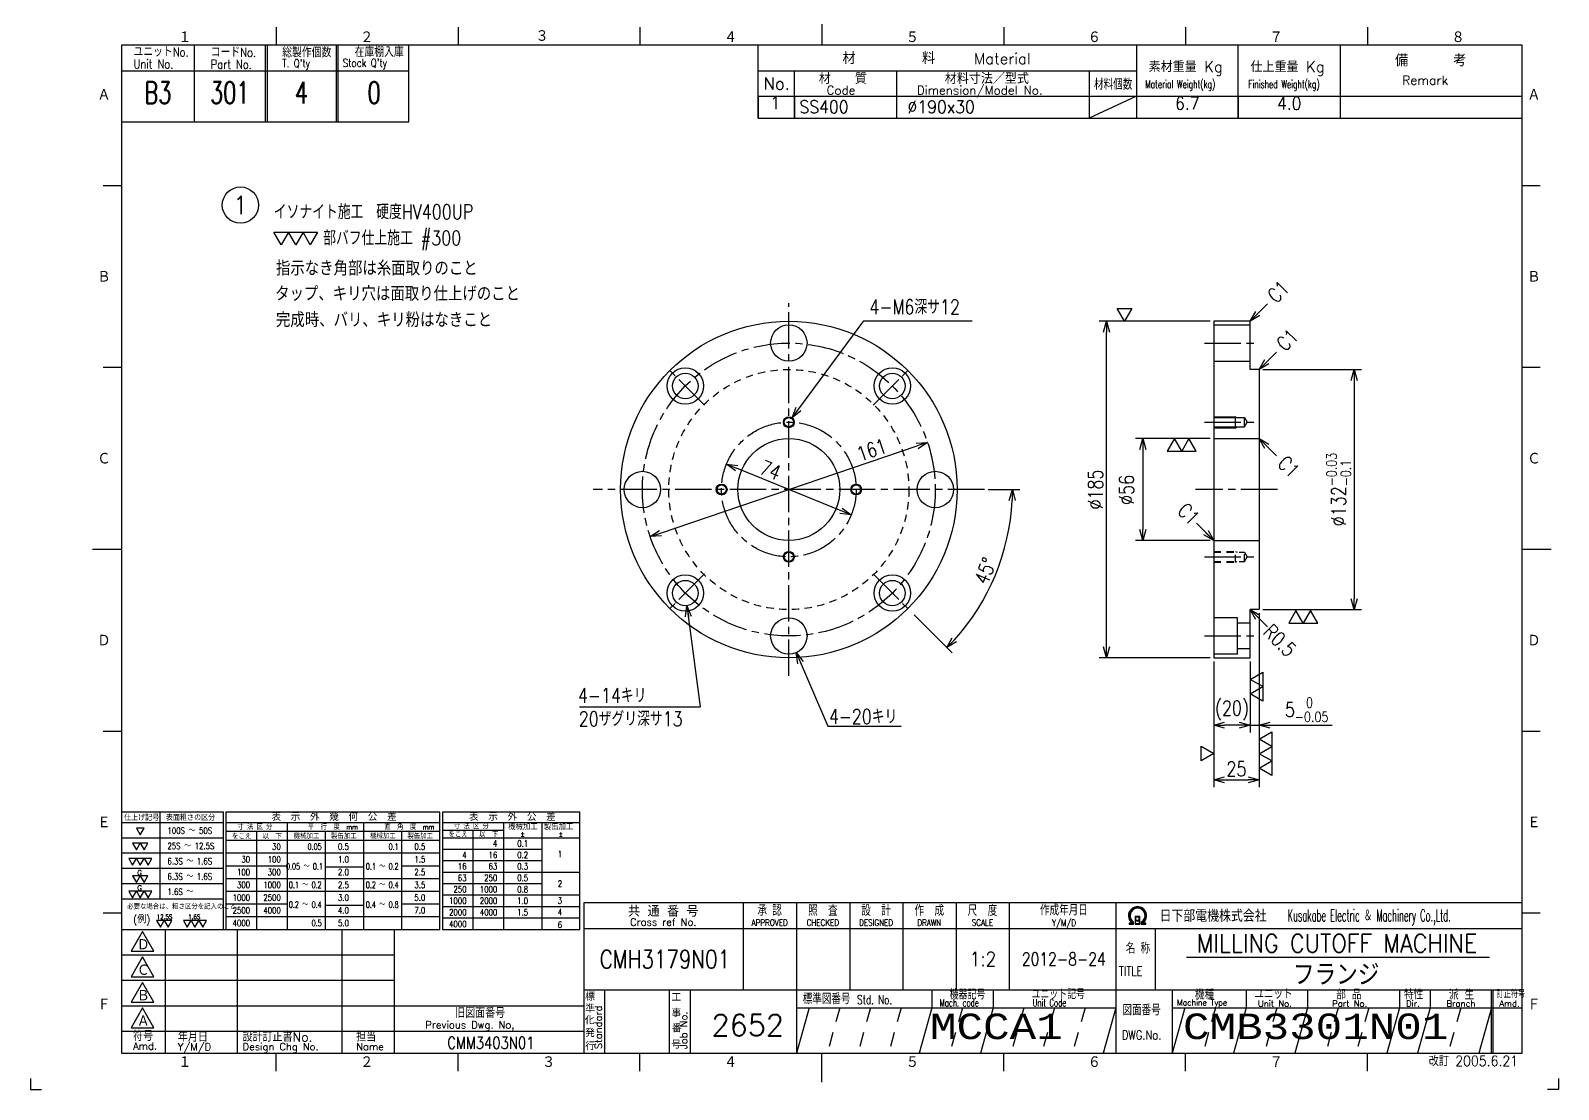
# Model space of a CAD drawing. Extents: x 0 to 840, y 0 to 1188.
# Drawn here: x 0 to 840, y 0 to 582 of the extents above; entities that cross this region are included whole.
import ezdxf
from ezdxf.enums import TextEntityAlignment as Align

# ---------------------------------------------------------------- set-up
doc = ezdxf.new("R2010")
doc.units = 0
doc.header["$LTSCALE"] = 2
doc.linetypes.add('GEN3A', pattern=[3.5, 2, -1.5])
doc.linetypes.add('GEN7', pattern=[15, 10, -1.5, 2, -1.5])
doc.layers.get('0').update_dxf_attribs({"linetype": 'CONTINUOUS'})
doc.layers.get('DEFPOINTS').update_dxf_attribs({"linetype": 'CONTINUOUS'})
for name, color, linetype in [('2', 5, 'CONTINUOUS'), ('3A', 6, 'GEN3A'), ('4', 3, 'CONTINUOUS'), ('5', 3, 'CONTINUOUS'), ('6', 52, 'CONTINUOUS'), ('7', 4, 'GEN7'), ('8', 1, 'CONTINUOUS'), ('RAHM2', 1, 'CONTINUOUS'), ('RAHM3', 52, 'CONTINUOUS')]:
    doc.layers.add(name, color=color, linetype=linetype)
doc.styles.add('DIMENSION', font='monotxt.shx', dxfattribs={"bigfont": 'bigfont.shx'})
doc.styles.get("Standard").update_dxf_attribs({"font": 'romans.shx', "width": 0.8, "bigfont": 'extfont.shx'})
doc.dimstyles.new('GEN-ISO-2', dxfattribs={"dimscale": 2, "dimtxt": 4, "dimasz": 3, "dimexe": 2, "dimexo": 1, "dimgap": 1, "dimtad": 3, "dimdec": 1, "dimrnd": 0.001, "dimdsep": 46, "dimtxsty": 'Standard', "dimblk": 'OPEN30', "dimcen": 0, "dimclrt": 52, "dimadec": 0, "dimazin": 0, "dimtp": 0.1, "dimtm": 0.1, "dimtfac": 0.6, "dimtdec": 1, "dimtmove": 0, "dimatfit": 2, "dimldrblk": 'OPEN30', "dimfxl": 1, "dimarcsym": 0})

# ---------------------------------------------------------------- blocks, each defined once
blk = doc.blocks.new('STDBUHIN')
at = {"color": 7}
for p, q in [((0, 0), (0, -6)), ((10, 0), (10, -6)), ((38, 0), (38, -6)), ((91, 0), (91, -6)), ((104, 0), (104, -6)), ((132, 0), (132, -6)), ((160, 0), (160, -6)), ((0, -6), (210, -6))]:
    blk.add_line(p, q, dxfattribs=at)
at = {"layer": 'RAHM3', "color": 7, "width": 0.9}
for tag, p in [('1GENST', (4.710911, -4.609434)), ('4GENST', (96.434633, -4.658422)), ('5GENST', (118, -4.729)), ('6GENST', (146, -4.729))]:
    blk.add_attdef(tag, text='', height=3.5, dxfattribs=at).set_placement(p, align=Align.BOTTOM_CENTER)
at = {"layer": 'RAHM3', "color": 7}
for tag, p, width in [('2GENST', (11.373533, -4.658422), 0.8), ('3GENST', (41.070972, -4.658422), 0.8), ('7GENST', (162.759538, -4.671383), 0.9)]:
    blk.add_attdef(tag, p, '', height=3.5, dxfattribs=dict(at, width=width))
blk = doc.blocks.new('1A3ﾌﾞﾋﾝ')
at = {"layer": 'RAHM2', "color": 5, "linetype": 'Continuous'}
for p, q in [((3, 297), (0, 297)), ((0, 297), (0, 294)), ((217.5, 295), (217.5, 287)), ((417, 297), (420, 297)), ((420, 297), (420, 294)), ((67.5, 292), (67.5, 287)), ((117.5, 292), (117.5, 287)), ((167.5, 292), (167.5, 287)), ((267.5, 292), (267.5, 287)), ((317.5, 292), (317.5, 287)), ((367.5, 292), (367.5, 287)), ((410, 287), (25, 287)), ((25, 287), (25, 10)), ((104, 266), (104, 287)), ((410, 10), (410, 287)), ((25, 266), (64.5, 266)), ((64.5, 266), (104, 266)), ((20, 248.5), (25, 248.5)), ((410, 248.5), (415, 248.5)), ((20, 198.5), (25, 198.5)), ((410, 198.5), (415, 198.5)), ((17, 148.5), (25, 148.5)), ((410, 148.5), (418, 148.5)), ((20, 98.5), (25, 98.5)), ((410, 98.5), (415, 98.5)), ((20, 48.5), (25, 48.5)), ((410, 48.5), (415, 48.5)), ((25, 10), (410, 10)), ((67.5, 5), (67.5, 10)), ((117.5, 5), (117.5, 10)), ((217.5, 2), (217.5, 10)), ((267.5, 5), (267.5, 10)), ((317.5, 5), (317.5, 10)), ((367.5, 5), (367.5, 10)), ((0, 3), (0, 0)), ((0, 0), (3, 0)), ((420, 0), (417, 0)), ((420, 3), (420, 0))]:
    blk.add_line(p, q, dxfattribs=at)
at = {"layer": 'RAHM2', "color": 7, "linetype": 'Continuous'}
for p, q in [((45, 287), (45, 266)), ((64.5, 287), (64.5, 266)), ((65, 287), (65, 266)), ((84, 287), (84, 266)), ((84.5, 287), (84.5, 266)), ((200, 267), (200, 287)), ((304, 287), (304, 267)), ((332, 267), (332, 287)), ((360, 287), (360, 267)), ((25, 280), (64.5, 280)), ((64.5, 280), (104, 280)), ((200, 280), (304, 280)), ((210, 267), (210, 280)), ((238, 280), (238, 267)), ((291, 280), (291, 267)), ((200, 273), (410, 273)), ((304, 273), (291, 267)), ((200, 267), (410, 267)), ((195.93, 51.26), (195.93, 27.42)), ((210.55, 51.26), (210.55, 10)), ((225.18, 51.26), (225.18, 27.42)), ((239.8, 51.26), (239.8, 27.42)), ((254.43, 51.26), (254.43, 27.42)), ((269.05, 51.26), (269.05, 27.42)), ((298.3, 51.26), (298.3, 10)), ((25, 44), (100, 44)), ((37, 44), (37, 10)), ((56.8, 44), (56.8, 10)), ((85.6, 44), (85.6, 10)), ((100, 10), (100, 44)), ((152.05, 44.26), (410, 44.26)), ((269.05, 44.26), (269.05, 27.42)), ((298.3, 44.26), (298.3, 44.26)), ((309.17, 44.26), (309.17, 27.42)), ((25, 37), (100, 37)), ((25, 30), (100, 30)), ((152.05, 27.42), (410, 27.42)), ((157.77, 27.42), (157.77, 10)), ((175.59, 27.42), (175.59, 10)), ((181.3, 27.42), (181.3, 10)), ((247.73, 27.42), (247.73, 22.42)), ((264.59, 27.42), (264.59, 22.42)), ((313.83, 27.42), (313.83, 10)), ((334.15, 27.42), (334.15, 22.42)), ((351, 27.42), (351, 22.42)), ((376.29, 27.42), (376.29, 22.42)), ((384.72, 27.42), (384.72, 22.42)), ((401.57, 10), (401.57, 27.42)), ((402.07, 10), (402.07, 27.42)), ((25, 23), (100, 23)), ((100, 23), (152.05, 23)), ((210.55, 22.42), (298.3, 22.42)), ((313.83, 22.42), (410, 22.42)), ((25, 16), (100, 16)), ((100, 16), (152.05, 16)), ((167.5, 5), (167.5, 10))]:
    blk.add_line(p, q, dxfattribs=at)
at = {"layer": 'RAHM2', "color": 3, "linetype": 'Continuous'}
for p, q in [((317.73, 36.35), (401.03, 36.35)), ((214.02, 22.42), (210.55, 10)), ((247.73, 22.42), (244.26, 10)), ((264.59, 22.42), (261.12, 10)), ((298.3, 22.42), (294.83, 10)), ((334.15, 22.42), (330.68, 10)), ((351, 22.42), (347.54, 10)), ((376.29, 22.42), (372.82, 10)), ((384.72, 22.42), (381.25, 10))]:
    blk.add_line(p, q, dxfattribs=at)
at = {"layer": 'RAHM2', "color": 3, "linetype": 'GEN3A'}
for p, q in [((222.44, 22.42), (218.98, 10)), ((230.87, 22.42), (227.41, 10)), ((239.3, 22.42), (235.84, 10)), ((256.16, 22.42), (252.69, 10)), ((273.01, 22.42), (269.55, 10)), ((281.44, 22.42), (277.98, 10)), ((289.87, 22.42), (286.41, 10)), ((325.72, 22.42), (322.25, 10)), ((342.57, 22.42), (339.11, 10)), ((359.43, 22.42), (355.97, 10)), ((367.86, 22.42), (364.39, 10)), ((393.14, 22.42), (389.68, 10))]:
    blk.add_line(p, q, dxfattribs=at)
at = {"layer": 'RAHM2', "color": 5, "linetype": 'Continuous'}
blk.add_lwpolyline([(410, 51.26), (152.05, 51.26), (152.05, 10)], dxfattribs=at)
at = {"layer": 'RAHM2', "color": 7, "linetype": 'Continuous'}
for points in [[(303.62, 47.51), (303.62, 45.4), (304.92, 45.4), (304.92, 47.51), (303.62, 47.51)], [(303.77, 47.36), (303.77, 46.53), (304.77, 46.53), (304.77, 47.36), (303.77, 47.36)], [(304.77, 46.38), (304.77, 45.55), (303.77, 45.55), (303.77, 46.38), (304.77, 46.38)], [(302.02, 45.4), (303.22, 45.4), (303.22, 46.01)], [(302.02, 45.58), (302.97, 45.58), (302.97, 45.91)], [(302.72, 45.82), (302.72, 45.75), (302.02, 45.75), (302.02, 45.4)], [(305.32, 45.98), (305.32, 45.4), (306.58, 45.4), (306.58, 45.75), (305.85, 45.75), (305.85, 45.8)], [(305.57, 45.87), (305.57, 45.58), (306.58, 45.58)]]:
    blk.add_lwpolyline(points, dxfattribs=at)
for points in [[(30.79, 43.41), (27.65, 37.97), (33.92, 37.97)], [(30.79, 36.41), (27.65, 30.97), (33.92, 30.97)], [(30.79, 29.41), (27.65, 23.97), (33.92, 23.97)], [(30.79, 22.41), (27.65, 16.97), (33.92, 16.97)]]:
    blk.add_lwpolyline(points, close=True, dxfattribs=at)
at = {"layer": 'RAHM2', "color": 3, "linetype": 'Continuous'}
for points in [[(317.29, 22.42), (313.83, 10)], [(401.57, 22.42), (401.57, 22.42), (398.11, 10)]]:
    blk.add_lwpolyline(points, dxfattribs=at)
at = {"layer": 'RAHM2', "color": 7, "linetype": 'Continuous'}
for radius, start, end in [(2.5, 308.2706, 230.8952), (2.28, 303.9949, 234.4013), (2.06, 299.8294, 238.4756)]:
    blk.add_arc((304.3, 47.76), radius, start, end, dxfattribs=at)
at = {"layer": '4', "width": 0.9}
blk.add_text('改訂 2005.6.21', height=2.8, dxfattribs=at).set_placement((408.91, 6.44), align=Align.RIGHT)
at = {"layer": 'RAHM2', "color": 5, "linetype": 'Continuous'}
for s, p in [('１', (40.6, 287.58)), ('２', (90.6, 287.58)), ('４', (190.6, 287.58)), ('５', (240.6, 287.58)), ('６', (290.6, 287.58)), ('７', (340.6, 287.58)), ('８', (390.6, 287.58)), ('Ａ', (18.36, 271.74)), ('Ａ', (411.44, 271.74)), ('Ｂ', (18.36, 221.74)), ('Ｂ', (411.44, 221.74)), ('Ｃ', (18.36, 171.74)), ('Ｃ', (411.44, 171.74)), ('Ｄ', (18.36, 121.74)), ('Ｄ', (411.44, 121.74)), ('Ｅ', (18.36, 71.74)), ('Ｅ', (411.44, 71.74)), ('Ｆ', (18.36, 21.74)), ('Ｆ', (411.44, 21.74)), ('１', (40.6, 5.87)), ('２', (90.6, 5.87)), ('３', (140.6, 5.87)), ('４', (190.6, 5.87)), ('５', (240.6, 5.87)), ('６', (290.6, 5.87)), ('７', (340.6, 5.87))]:
    blk.add_text(s, height=3.31, dxfattribs=at).set_placement(p)
blk.add_text('３', height=3.31, dxfattribs=at).set_placement((140.6, 289.58), align=Align.MIDDLE)
at = {"layer": 'RAHM2', "color": 7, "linetype": 'Continuous'}
for s, height, width, p in [('ユニットNo.', 2.5, 0.8, (28.29, 283.92)), ('コードNo.', 2.5, 0.8, (49.52, 283.81)), ('総製作個数', 2.5, 0.8, (69.17, 283.72)), ('在庫棚入庫', 2.5, 0.8, (89.08, 283.82)), ('Unit No.', 2.5, 0.8, (28.29, 280.64)), ('Part No.', 2.5, 0.8, (49.52, 280.53)), ("T. Q'ty", 2.2, 0.8, (69.17, 280.96)), ("Stock Q'ty", 2.2, 0.8, (85.8, 281.06)), ('材料個数', 3, 0.8, (292.32, 274.79)), ('Material Weight(kg)', 2.2, 0.68, (306.37, 275.25)), ('Finished Weight(kg)', 2.2, 0.68, (334.74, 275.25)), ('作成年月日', 3, 0.7, (277.49, 47.82)), ('Y/M/D', 1.8, 0.8, (280.79, 44.87)), ('Kusakabe Electric ＆ Machinery Co.,Ltd.', 3.3108, 0.5, (345.56, 46.19)), ('名 称', 3, 0.7, (301.06, 37.33)), ('TITLE', 2.5, 0.8, (299.18, 31.25)), ('標準図番号', 3, 0.7, (212.26, 23.44)), ('Std. No.', 2.5, 0.7, (227.23, 23.44)), ('機器記号', 2.5, 0.7, (252.65, 24.77)), ('ユニット記号', 2.5, 0.7, (275.14, 24.85)), ('訂正符号', 2, 0.7, (403.01, 25.16)), ('Mach. code', 2, 0.7, (249.86, 22.83)), ('Unit Code', 2, 0.7, (275.45, 22.83)), ('図面番号', 3, 0.7, (300.15, 20.37)), ('Machine Type', 1.7, 0.9, (315.15, 23.05))]:
    blk.add_text(s, height=height, dxfattribs=dict(at, width=width)).set_placement(p)
for s, height, p in [('材\u3000\u3000\u3000\u3000\u3000料', 3.311, (223.18, 281.82)), ('Material', 3, (259.34, 281.82)), ('素材重量 Kg', 3, (307.35, 279.63)), ('仕上重量 Kg', 3, (335.35, 279.63)), ('備     考', 3.311, (375.08, 281.21)), ('No.', 3.311, (201.5, 274.82)), ('材\u3000\u3000質', 3, (216.68, 276.39)), ('材料寸法／型式', 3, (251.33, 276.39)), ('Remark', 2.5, (377.03, 276.16)), ('Code', 2.4, (218.82, 273.45)), ('Dimension/Model No.', 2.4, (243.65, 273.45)), ('Ｄ', 3.2, (29.23, 38.2)), ('Ｃ', 3.2, (29.23, 31.2)), ('Ｂ', 3.2, (29.23, 24.2)), ('標', 2, (152.44, 24.43)), ('工', 2, (176.15, 24.24)), ('機種', 2.4, (320.08, 24.76)), ('ユニット', 2.4, (336.39, 24.96)), ('部 品', 2.4, (358.93, 24.79)), ('特性', 2.4, (377.55, 24.78)), ('派 生', 2.4, (389.89, 24.72)), ('旧図面番号', 2.5, (116.71, 19.69)), ('準', 2, (152.47, 21.11)), ('事', 2, (176.17, 19.92)), ('Unit No.', 1.7, (337.39, 22.76)), ('Part No.', 1.7, (357.81, 22.76)), ('Dir.', 1.7, (378.09, 22.76)), ('Branch', 1.7, (389.24, 22.76)), ('Amd.', 1.7, (403.74, 22.76)), ('Ａ', 3.2, (29.23, 17.2)), ('Previous Dwg. No,', 2, (108.5, 16.75)), ('化', 2, (152.37, 17.95)), ('番', 2, (176.31, 15.76)), ('Amd.', 2, (28.17, 10.93)), ('符号', 2.5, (28.17, 13.37)), ('Y/M/D', 2, (40.49, 10.7)), ('年月日', 2.5, (40.49, 13.14)), ('設計訂正書No.', 2.5, (58.29, 13.18)), ('Design Chg No.', 2, (58.29, 10.75)), ('担当', 2.5, (89.5, 13.18)), ('Name', 2, (89.5, 10.75)), ('行', 2, (152.46, 10.82)), ('発', 2, (152.46, 14.47)), ('号', 2, (176.11, 11.28))]:
    blk.add_text(s, height=height, dxfattribs=at).set_placement(p)
for s, height, p in [('共 通 番 号', 3, (173.93, 49.14)), ('Cross ref No.', 2, (173.93, 46.01))]:
    blk.add_text(s, height=height, dxfattribs=at).set_placement(p, align=Align.MIDDLE)
for s, height, width, p in [('承 認', 3, 0.7, (203.18, 49.35)), ('照  査', 3, 0.7, (217.8, 49.35)), ('設  計', 3, 0.7, (232.43, 49.35)), ('作  成', 3, 0.7, (247.05, 49.35)), ('尺  度', 3, 0.7, (261.67, 49.35)), ('APPROVED', 1.8, 0.8, (203.18, 45.85)), ('CHECKED', 1.8, 0.8, (217.8, 45.85)), ('DESIGNED', 1.8, 0.8, (232.43, 45.85)), ('DRAWN', 1.8, 0.8, (247.05, 45.85)), ('SCALE', 1.8, 0.8, (261.67, 45.85)), ('DWG.No.', 2.5, 0.8, (305.41, 14.96))]:
    blk.add_text(s, height=height, dxfattribs=dict(at, width=width)).set_placement(p, align=Align.MIDDLE)
at = {"layer": 'RAHM2', "color": 7, "linetype": 'Continuous', "width": 0.844147}
blk.add_text('日下部電機株式会社', height=3.311, dxfattribs=at).set_placement((310.35, 46.06), (339.79, 46.06), align=Align.FIT)
at = {"layer": 'RAHM2', "color": 7, "linetype": 'Continuous'}
for s, p in [('Standard', (157.07, 11.05)), ('Job No.', (180.5, 11.05))]:
    blk.add_text(s, height=2, rotation=90, dxfattribs=at).set_placement(p)
at = {"layer": 'RAHM2', "color": 5, "linetype": 'Continuous', "width": 0.7}
for tag, p in [('HEADER3', (35, 274.01)), ('HEADER4', (54.75, 274)), ('HEADER15', (74.49, 274)), ('HEADER16', (94.43, 274))]:
    blk.add_attdef(tag, text='', height=6, dxfattribs=at).set_placement(p, align=Align.MIDDLE)
at = {"layer": 'RAHM2', "color": 7, "linetype": 'Continuous'}
blk.add_attdef('HEADER5', text='', height=2.5, dxfattribs=at).set_placement((63.69, 267.1), align=Align.BOTTOM_RIGHT)
for tag, height, width, p in [('HEADER1', 5, 0.9, (359.12, 40.15)), ('HEADER25', 3.2, 0.63, (46.91, 40.38)), ('HEADER23', 3.33, 0.8, (71.4, 40.2)), ('HEADER24', 3.5, 0.8, (92.57, 40.22)), ('HEADER7', 5, 0.8, (174.38, 35.8)), ('GEN-TITLE-SCA', 4, 0.85, (261.79, 35.85)), ('HEADER22', 3.2, 0.63, (46.91, 33.38)), ('HEADER20', 3.33, 0.8, (71.4, 33.2)), ('HEADER21', 3.5, 0.8, (92.57, 33.22)), ('HEADER2', 6, 0.9, (358.89, 31.68)), ('HEADER19', 3.2, 0.63, (46.91, 26.38)), ('HEADER17', 3.33, 0.8, (71.4, 26.2)), ('HEADER18', 3.5, 0.8, (92.57, 26.22)), ('HEADER11', 3.2, 0.63, (46.91, 19.38)), ('HEADER9', 3.33, 0.8, (71.4, 19.2)), ('HEADER10', 3.5, 0.8, (92.57, 19.22)), ('HEADER14', 3.31, 0.8, (126.54, 12.82))]:
    blk.add_attdef(tag, text='', height=height, dxfattribs=dict(at, width=width)).set_placement(p, align=Align.MIDDLE)
for tag, p in [('HEADER27', (232.45, 36.09)), ('HEADER26', (247.07, 36.09))]:
    blk.add_attdef(tag, text='', height=4, dxfattribs=at).set_placement(p, align=Align.MIDDLE)
at = {"layer": 'RAHM2', "color": 7, "linetype": 'Continuous', "width": 0.7}
blk.add_attdef('GEN-TITLE-DAT', text='', height=3.5, dxfattribs=at).set_placement((284.03, 34.1), align=Align.CENTER)
at = {"layer": 'RAHM2', "color": 5, "linetype": 'Continuous'}
blk.add_attdef('HEADER6', text='', height=5.8, dxfattribs=at).set_placement((207.09, 13.03), align=Align.BOTTOM_RIGHT)
at = {"layer": 'RAHM2', "color": 5, "linetype": 'Continuous', "style": 'DIMENSION', "width": 1.2}
for tag, p in [('HEADER13', (213.56, 11.75)), ('HEADER12', (247.26, 11.72)), ('GEN-TITLE-DWG', (316.79, 11.74))]:
    blk.add_attdef(tag, text='', height=7.02, dxfattribs=at).set_placement(p, align=Align.BOTTOM_LEFT)
at = {"layer": 'RAHM2', "color": 5, "linetype": 'Continuous', "style": 'DIMENSION'}
blk.add_attdef('HEADER8', text='', height=7.02, dxfattribs=at).set_placement((408.58, 11.71), align=Align.BOTTOM_RIGHT)
blk = doc.blocks.new('GENBALLOON1')
blk.add_circle((0, 0), 5)
at = {"flags": 1}
blk.add_attdef('GEN_PARENT', text='', height=2.5, dxfattribs=at).set_placement((0, 0), align=Align.MIDDLE)
blk.add_attdef('REF_NO', text='', height=3.5).set_placement((0, 0), align=Align.MIDDLE)
at = {"color": 7, "flags": 1}
for tag, p in [('5GENINF', (6.43, 0.96)), ('6GENINF', (6.43, 0.63)), ('7GENINF', (6.43, 0.3)), ('8GENINF', (6.43, -0.04)), ('9GENINF', (6.43, -0.37)), ('3GENINF', (6.43, -2.34)), ('4GENINF', (6.43, -2.67)), ('10GENINF', (6.43, -0.7)), ('11GENINF', (6.43, -1)), ('12GENINF', (6.43, -1.34)), ('13GENINF', (6.43, -1.67)), ('14GENINF', (6.43, -2)), ('15GENINF', (6.43, -3)), ('16GENINF', (6.43, -3.34)), ('17GENINF', (6.43, -3.7)), ('18GENINF', (6.43, -4.04)), ('19GENINF', (6.43, -4.37)), ('20GENINF', (6.43, -4.7)), ('21GENINF', (6.43, -5.04)), ('22GENINF', (6.43, -5.37))]:
    blk.add_attdef(tag, p, '', height=0.2, dxfattribs=at)
blk = doc.blocks.new('_Open30')
at = {"color": 0, "linetype": 'ByBlock', "lineweight": -2}
for p, q in [((-1, 0.27), (0, 0)), ((0, 0), (-1, -0.27)), ((0, 0), (-1, 0))]:
    blk.add_line(p, q, dxfattribs=at)
blk = doc.blocks.new('*D6')
at = {"layer": '5', "color": 0, "lineweight": -2, "transparency": 16777216}
for p, q in [((675.47, 261.8), (675.47, 196.22)), ((670.47, 235.31), (670.47, 196.22)), ((664.47, 200.22), (658.47, 200.22)), ((670.47, 200.22), (675.47, 200.22)), ((681.47, 200.22), (715.64, 200.22))]:
    blk.add_line(p, q, dxfattribs=at)
at = {"layer": 'DEFPOINTS', "color": 0, "transparency": 16777216}
for p in [(675.47, 263.8), (670.47, 237.31), (675.47, 200.22)]:
    blk.add_point(p, dxfattribs=at)
at = {"layer": '5', "color": 0, "lineweight": -2, "transparency": 16777216, "xscale": 6, "yscale": 6, "zscale": 6}
blk.add_blockref('_Open30', (670.47, 200.22), dxfattribs=at)
at = {"layer": '5', "color": 0, "lineweight": -2, "transparency": 16777216, "xscale": 6, "yscale": 6, "zscale": 6, "rotation": 180}
blk.add_blockref('_Open30', (675.47, 200.22), dxfattribs=at)
at = {"layer": '5', "color": 52, "transparency": 16777216, "insert": (701.56, 208.75), "char_height": 8, "attachment_point": 5}
blk.add_mtext('\\A1;5{\\H0.7x;\\S  0^ -0.05;}', dxfattribs=at)
blk = doc.blocks.new('*D7')
at = {"layer": '5', "color": 0, "lineweight": -2, "transparency": 16777216}
for p, q in [((675.47, 261.8), (675.47, 166.22)), ((650.47, 235.31), (650.47, 166.22)), ((656.47, 170.22), (669.47, 170.22))]:
    blk.add_line(p, q, dxfattribs=at)
at = {"layer": 'DEFPOINTS', "color": 0, "transparency": 16777216}
for p in [(675.47, 263.8), (650.47, 237.31), (675.47, 170.22)]:
    blk.add_point(p, dxfattribs=at)
at = {"layer": '5', "color": 0, "lineweight": -2, "transparency": 16777216, "xscale": 6, "yscale": 6, "zscale": 6, "rotation": 180}
blk.add_blockref('_Open30', (650.47, 170.22), dxfattribs=at)
at = {"layer": '5', "color": 0, "lineweight": -2, "transparency": 16777216, "xscale": 6, "yscale": 6, "zscale": 6}
blk.add_blockref('_Open30', (675.47, 170.22), dxfattribs=at)
at = {"layer": '5', "color": 52, "transparency": 16777216, "insert": (662.97, 176.22), "char_height": 8, "attachment_point": 5}
blk.add_mtext('25', dxfattribs=at)
blk = doc.blocks.new('*D8')
at = {"layer": '5', "color": 0, "lineweight": -2, "transparency": 16777216}
for p, q in [((648.47, 357.81), (607.48, 357.81)), ((611.48, 351.81), (611.48, 307.8)), ((648.47, 301.8), (607.48, 301.8))]:
    blk.add_line(p, q, dxfattribs=at)
at = {"layer": 'DEFPOINTS', "color": 0, "transparency": 16777216}
for p in [(650.47, 357.81), (611.48, 301.8), (650.47, 301.8)]:
    blk.add_point(p, dxfattribs=at)
at = {"layer": '5', "color": 0, "lineweight": -2, "transparency": 16777216, "xscale": 6, "yscale": 6, "zscale": 6}
for p, rotation in [((611.48, 357.81), 90), ((611.48, 301.8), 270)]:
    blk.add_blockref('_Open30', p, dxfattribs=dict(at, rotation=rotation))
at = {"layer": '5', "color": 52, "transparency": 16777216, "insert": (602.55, 329.56), "char_height": 8, "attachment_point": 5, "rotation": 90}
blk.add_mtext('%%C56', dxfattribs=at)
blk = doc.blocks.new('*D9')
at = {"layer": '5', "color": 0, "lineweight": -2, "transparency": 16777216}
for p, q in [((677.47, 395.81), (731.71, 395.81)), ((727.71, 389.81), (727.71, 269.8)), ((677.47, 263.8), (731.71, 263.8))]:
    blk.add_line(p, q, dxfattribs=at)
at = {"layer": 'DEFPOINTS', "color": 0, "transparency": 16777216}
for p in [(675.47, 395.81), (675.47, 263.8), (727.71, 263.8)]:
    blk.add_point(p, dxfattribs=at)
at = {"layer": '5', "color": 0, "lineweight": -2, "transparency": 16777216, "xscale": 6, "yscale": 6, "zscale": 6}
for p, rotation in [((727.71, 395.81), 90), ((727.71, 263.8), 270)]:
    blk.add_blockref('_Open30', p, dxfattribs=dict(at, rotation=rotation))
at = {"layer": '5', "color": 52, "transparency": 16777216, "insert": (719.18, 329.81), "char_height": 8, "attachment_point": 5, "rotation": 90}
blk.add_mtext('\\A1;%%C132{\\H0.7x;\\S-0.03^ -0.1;}', dxfattribs=at)
blk = doc.blocks.new('*D10')
at = {"layer": '5', "color": 0, "lineweight": -2, "transparency": 16777216}
for p, q in [((648.47, 422.31), (587.48, 422.31)), ((591.48, 243.31), (591.48, 416.31)), ((648.47, 237.31), (587.48, 237.31))]:
    blk.add_line(p, q, dxfattribs=at)
at = {"layer": 'DEFPOINTS', "color": 0, "transparency": 16777216}
for p in [(591.48, 422.31), (650.47, 422.31), (650.47, 237.31)]:
    blk.add_point(p, dxfattribs=at)
at = {"layer": '5', "color": 0, "lineweight": -2, "transparency": 16777216, "xscale": 6, "yscale": 6, "zscale": 6}
for p, rotation in [((591.48, 422.31), 90), ((591.48, 237.31), 270)]:
    blk.add_blockref('_Open30', p, dxfattribs=dict(at, rotation=rotation))
at = {"layer": '5', "color": 52, "transparency": 16777216, "insert": (585.48, 329.81), "char_height": 8, "attachment_point": 5, "rotation": 90}
blk.add_mtext('%%C185', dxfattribs=at)
blk = doc.blocks.new('100S')
for p, q in [((-2, 3.464096), (2, 3.464096)), ((0, 0), (-2, 3.464096)), ((2, 3.464096), (0, 0))]:
    blk.add_line(p, q)
blk = doc.blocks.new('*D13')
at = {"layer": '5', "color": 0, "lineweight": -2, "transparency": 16777216}
blk.add_line((346.35, 305.83), (487.43, 353.78), dxfattribs=at)
at = {"layer": 'DEFPOINTS', "color": 0, "transparency": 16777216}
for p in [(493.11, 355.71), (340.67, 303.9)]:
    blk.add_point(p, dxfattribs=at)
at = {"layer": '5', "color": 0, "lineweight": -2, "transparency": 16777216, "xscale": 6, "yscale": 6, "zscale": 6}
for p, rotation in [((493.11, 355.71), 18.77449330877403), ((340.67, 303.9), 198.7744933087741)]:
    blk.add_blockref('_Open30', p, dxfattribs=dict(at, rotation=rotation))
at = {"layer": '5', "color": 52, "transparency": 16777216, "insert": (462.42, 351.62), "char_height": 8, "attachment_point": 5, "rotation": 18.77449}
blk.add_mtext('161', dxfattribs=at)
blk = doc.blocks.new('*D14')
at = {"layer": '5', "color": 0, "lineweight": -2, "transparency": 16777216}
blk.add_line((445.58, 318.07), (388.2, 341.54), dxfattribs=at)
at = {"layer": 'DEFPOINTS', "color": 0, "transparency": 16777216}
for p in [(382.64, 343.81), (451.14, 315.8)]:
    blk.add_point(p, dxfattribs=at)
at = {"layer": '5', "color": 0, "lineweight": -2, "transparency": 16777216, "xscale": 6, "yscale": 6, "zscale": 6}
for p, rotation in [((382.64, 343.81), 157.7545655506858), ((451.14, 315.8), 337.7545655506858)]:
    blk.add_blockref('_Open30', p, dxfattribs=dict(at, rotation=rotation))
at = {"layer": '5', "color": 52, "transparency": 16777216, "insert": (406.7, 340.45), "char_height": 8, "attachment_point": 5, "rotation": 337.75457}
blk.add_mtext('74', dxfattribs=at)
blk = doc.blocks.new('*D15')
at = {"layer": '5', "color": 0, "lineweight": -2, "transparency": 16777216}
for p, q in [((526.39, 329.81), (543.8, 329.81)), ((485.83, 260.86), (506.63, 240.07))]:
    blk.add_line(p, q, dxfattribs=at)
blk.add_arc((416.89, 329.81), 122.91, 317.79725, 357.20275, dxfattribs=at)
at = {"layer": 'DEFPOINTS', "color": 0, "transparency": 16777216}
for p in [(309.39, 329.81), (524.39, 329.81), (463.2, 283.49), (484.42, 262.28), (523.33, 268.35)]:
    blk.add_point(p, dxfattribs=at)
at = {"layer": '5', "color": 0, "lineweight": -2, "transparency": 16777216, "xscale": 6, "yscale": 6, "zscale": 6}
for p, rotation in [((539.8, 329.81), 88.60137652801025), ((503.8, 242.89), 226.3986234719897)]:
    blk.add_blockref('_Open30', p, dxfattribs=dict(at, rotation=rotation))
at = {"layer": '5', "color": 52, "transparency": 16777216, "insert": (524.9, 285.07), "char_height": 8, "attachment_point": 5, "rotation": 67.5}
blk.add_mtext('45°', dxfattribs=at)
blk = doc.blocks.new('*D16')
at = {"layer": '5', "color": 0, "lineweight": -2, "transparency": 16777216}
for p, q in [((650.47, 235.31), (650.47, 196.22)), ((670.47, 235.31), (670.47, 196.22)), ((664.47, 200.22), (656.47, 200.22))]:
    blk.add_line(p, q, dxfattribs=at)
at = {"layer": 'DEFPOINTS', "color": 0, "transparency": 16777216}
for p in [(650.47, 237.31), (670.47, 237.31), (650.47, 200.22)]:
    blk.add_point(p, dxfattribs=at)
at = {"layer": '5', "color": 0, "lineweight": -2, "transparency": 16777216, "xscale": 6, "yscale": 6, "zscale": 6, "rotation": 180}
blk.add_blockref('_Open30', (650.47, 200.22), dxfattribs=at)
at = {"layer": '5', "color": 0, "lineweight": -2, "transparency": 16777216, "xscale": 6, "yscale": 6, "zscale": 6}
blk.add_blockref('_Open30', (670.47, 200.22), dxfattribs=at)
at = {"layer": '5', "color": 52, "transparency": 16777216, "insert": (660.47, 208.31), "char_height": 8, "attachment_point": 5}
blk.add_mtext('(20)', dxfattribs=at)

msp = doc.modelspace()

# ---------------------------------------------------------------- linework, layer by layer
for p, q in [((71, 152.4), (71, 104.8)), ((50, 146.8), (106, 146.8)), ((107.4, 146.8), (225, 146.8)), ((141, 146.8), (141, 88)), ((183, 146.8), (183, 88)), ((226.4, 146.8), (302, 146.8)), ((260, 146.8), (260, 88)), ((281, 146.8), (281, 88)), ((107.4, 141.9), (225, 141.9)), ((107.4, 137), (225, 137)), ((124.2, 141.9), (124.2, 88)), ((162, 141.9), (162, 88)), ((204, 141.9), (204, 88)), ((226.4, 142.6), (260, 142.6)), ((226.4, 138.4), (302, 138.4)), ((243.2, 142.6), (243.2, 88)), ((50, 104.8), (106, 104.8))]:
    msp.add_line(p, q)
for points in [[(60.33, 140.04), (62.45, 143.72), (58.2, 143.72), (60.33, 140.04)], [(58.2, 131.64), (60.32, 135.32), (56.07, 135.32), (58.2, 131.64)], [(62.44, 131.64), (64.56, 135.32), (60.32, 135.32), (62.44, 131.64)], [(56.08, 123.24), (58.2, 126.92), (53.96, 126.92), (56.08, 123.24)], [(60.33, 123.24), (62.45, 126.92), (58.2, 126.92), (60.33, 123.24)], [(64.57, 123.24), (66.69, 126.92), (62.45, 126.92), (64.57, 123.24)], [(58.2, 113.71), (60.32, 117.39), (56.07, 117.39), (58.2, 113.71)], [(62.44, 113.71), (64.56, 117.39), (60.32, 117.39), (62.44, 113.71)], [(56.08, 105.31), (58.2, 108.99), (53.96, 108.99), (56.08, 105.31)], [(60.33, 105.31), (62.45, 108.99), (58.2, 108.99), (60.33, 105.31)], [(64.57, 105.31), (66.69, 108.99), (62.45, 108.99), (64.57, 105.31)], [(71.39, 89.22), (73.51, 92.9), (69.27, 92.9), (71.39, 89.22)], [(75.63, 89.22), (77.76, 92.9), (73.51, 92.9), (75.63, 89.22)], [(86.15, 89.22), (88.27, 92.9), (84.02, 92.9), (86.15, 89.22)], [(90.39, 89.22), (92.51, 92.9), (88.27, 92.9), (90.39, 89.22)], [(94.63, 89.22), (96.75, 92.9), (92.51, 92.9), (94.63, 89.22)]]:
    msp.add_lwpolyline(points, close=True)
at = {"layer": '2'}
for p, q in [((670.47, 422.31), (650.47, 422.31)), ((650.47, 422.31), (650.47, 237.31)), ((650.47, 420.31), (670.47, 420.31)), ((670.47, 395.81), (670.47, 422.31)), ((650.47, 400.31), (670.47, 400.31)), ((675.47, 395.81), (670.47, 395.81)), ((675.47, 395.81), (675.47, 263.8)), ((662.47, 363.81), (662.47, 369.81)), ((650.47, 369.31), (667.47, 369.31)), ((650.47, 364.31), (667.47, 364.31)), ((667.47, 369.31), (668.92, 366.81)), ((667.47, 364.31), (667.47, 369.31)), ((667.47, 364.31), (668.92, 366.81)), ((650.47, 357.81), (675.47, 357.81)), ((650.47, 301.8), (675.47, 301.8)), ((670.47, 237.31), (670.47, 263.8)), ((675.47, 263.8), (670.47, 263.8)), ((663.47, 259.3), (650.47, 259.3)), ((663.47, 239.3), (663.47, 259.3)), ((670.47, 256.3), (663.47, 256.3)), ((663.47, 239.3), (650.47, 239.3)), ((650.47, 237.31), (670.47, 237.31)), ((670.47, 242.3), (663.47, 242.3))]:
    msp.add_line(p, q, dxfattribs=at)
for points in [[(50, 88), (106, 88), (106, 152.4), (50, 152.4)], [(107.4, 88), (225, 88), (225, 152.4), (107.4, 152.4)], [(226.4, 88), (302, 88), (302, 152.4), (226.4, 152.4)]]:
    msp.add_lwpolyline(points, close=True, dxfattribs=at)
for centre, radius in [((416.89, 329.81), 92.5), ((416.89, 410.31), 10), ((359.97, 386.73), 10), ((473.81, 386.73), 10), ((359.97, 386.73), 7), ((473.81, 386.73), 7), ((416.89, 366.81), 2.5), ((416.89, 329.81), 28), ((336.39, 329.81), 10), ((497.39, 329.81), 10), ((379.89, 329.81), 2.5), ((453.89, 329.81), 2.5), ((416.89, 292.81), 2.5), ((359.97, 272.88), 10), ((359.97, 272.88), 7), ((473.81, 272.88), 10), ((473.81, 272.88), 7), ((416.89, 249.3), 10)]:
    msp.add_circle(centre, radius, dxfattribs=at)
at = {"layer": '3A'}
for p, q in [((650.47, 295.81), (662.47, 295.81)), ((650.47, 295.31), (667.47, 295.31)), ((662.47, 295.81), (663.34, 295.31)), ((662.47, 289.81), (662.47, 295.81)), ((667.47, 295.31), (668.92, 292.81)), ((667.47, 290.31), (667.47, 295.31)), ((650.47, 290.31), (667.47, 290.31)), ((650.47, 289.81), (662.47, 289.81)), ((662.47, 289.81), (663.34, 290.31)), ((667.47, 290.31), (668.92, 292.81))]:
    msp.add_line(p, q, dxfattribs=at)
msp.add_circle((416.89, 329.81), 66, dxfattribs=at)
at = {"layer": '4'}
for p, q in [((458.1, 422.47), (517.6, 422.47)), ((650.47, 369.81), (662.47, 369.81)), ((662.47, 369.81), (663.34, 369.31)), ((650.47, 363.81), (662.47, 363.81)), ((662.47, 363.81), (663.34, 364.31)), ((301.82, 210.27), (368.18, 210.27)), ((438.36, 199.71), (478.66, 199.71)), ((50, 138.4), (106, 138.4)), ((50, 130), (106, 130)), ((107.4, 130), (225, 130)), ((226.4, 132.1), (281, 132.1)), ((50, 121.6), (106, 121.6)), ((107.4, 123), (141, 123)), ((162, 122.3), (183, 122.3)), ((204, 123), (225, 123)), ((226.4, 125.8), (281, 125.8)), ((226.4, 119.5), (302, 119.5)), ((50, 113.2), (106, 113.2)), ((107.4, 116), (225, 116)), ((226.4, 113.2), (281, 113.2)), ((107.4, 109), (225, 109)), ((107.4, 102), (141, 102)), ((162, 101.3), (183, 101.3)), ((204, 102), (225, 102)), ((226.4, 106.9), (302, 106.9)), ((107.4, 95), (225, 95)), ((226.4, 100.6), (302, 100.6)), ((226.4, 94.3), (302, 94.3))]:
    msp.add_line(p, q, dxfattribs=at)
for centre in [(416.89, 366.81), (379.89, 329.81), (453.89, 329.81), (416.89, 292.81)]:
    msp.add_circle(centre, 3, dxfattribs=at)
at = {"layer": '7'}
for p, q in [((416.89, 227.3), (416.89, 432.31)), ((645.47, 410.31), (675.47, 410.31)), ((370.57, 376.12), (349.36, 397.33)), ((463.2, 376.12), (484.42, 397.33)), ((645.47, 366.81), (673.92, 366.81)), ((524.39, 329.81), (309.39, 329.81)), ((685.47, 329.81), (640.47, 329.81)), ((645.47, 292.81), (673.92, 292.81)), ((370.57, 283.49), (349.36, 262.28)), ((463.2, 283.49), (484.42, 262.28)), ((645.47, 249.3), (675.47, 249.3))]:
    msp.add_line(p, q, dxfattribs=at)
for radius in [80.5, 37]:
    msp.add_circle((416.89, 329.81), radius, dxfattribs=at)

# ---------------------------------------------------------------- block references
at = {"layer": '2'}
ref = msp.add_blockref('1A3ﾌﾞﾋﾝ', (0, 0), dxfattribs=dict(at, xscale=2, yscale=2, zscale=2))
ref.add_attrib('GEN-TITLE-DWG', 'CMB3301N01', dxfattribs={"layer": 'RAHM2', "color": 5, "linetype": 'Continuous', "height": 14.046, "style": 'DIMENSION', "width": 1.2}).set_placement((633.58, 23.47), align=Align.BOTTOM_LEFT)
ref.add_attrib('GEN-TITLE-DAT', '2012-8-24', dxfattribs={"layer": 'RAHM2', "color": 7, "linetype": 'Continuous', "height": 7, "width": 0.8}).set_placement((568.07, 68.2), align=Align.CENTER)
ref.add_attrib('GEN-TITLE-SCA', '1:2', dxfattribs={"layer": 'RAHM2', "color": 7, "linetype": 'Continuous', "height": 8, "width": 0.85}).set_placement((523.58, 71.7), align=Align.MIDDLE)
ref.add_attrib('HEADER1', 'MILLING CUTOFF MACHINE', dxfattribs={"layer": 'RAHM2', "color": 7, "linetype": 'Continuous', "height": 10, "width": 0.9}).set_placement((718.24, 80.29), align=Align.MIDDLE)
ref.add_attrib('HEADER2', 'フランジ', dxfattribs={"layer": 'RAHM2', "color": 7, "linetype": 'Continuous', "height": 12, "width": 0.9}).set_placement((717.79, 63.36), align=Align.MIDDLE)
ref.add_attrib('HEADER3', 'B3', dxfattribs={"layer": 'RAHM2', "color": 5, "linetype": 'Continuous', "height": 12, "width": 0.7}).set_placement((70.01, 548.01), align=Align.MIDDLE)
ref.add_attrib('HEADER4', '301', dxfattribs={"layer": 'RAHM2', "color": 5, "linetype": 'Continuous', "height": 12, "width": 0.7}).set_placement((109.51, 548), align=Align.MIDDLE)
ref.add_attrib('HEADER6', '2652', dxfattribs={"layer": 'RAHM2', "color": 5, "linetype": 'Continuous', "height": 11.6}).set_placement((414.18, 26.05), align=Align.BOTTOM_RIGHT)
ref.add_attrib('HEADER7', 'CMH3179N01', dxfattribs={"layer": 'RAHM2', "color": 7, "linetype": 'Continuous', "height": 10, "width": 0.8}).set_placement((348.75, 71.61), align=Align.MIDDLE)
ref.add_attrib('HEADER12', 'MCCA1', dxfattribs={"layer": 'RAHM2', "color": 5, "linetype": 'Continuous', "height": 14.046, "style": 'DIMENSION', "width": 1.2}).set_placement((494.52, 23.44), align=Align.BOTTOM_LEFT)
ref.add_attrib('HEADER14', 'CMM3403N01', dxfattribs={"layer": 'RAHM2', "color": 7, "linetype": 'Continuous', "height": 6.622, "width": 0.8}).set_placement((253.07, 25.63), align=Align.MIDDLE)
ref.add_attrib('HEADER15', '4', dxfattribs={"layer": 'RAHM2', "color": 5, "linetype": 'Continuous', "height": 12, "width": 0.7}).set_placement((148.98, 548), align=Align.MIDDLE)
ref.add_attrib('HEADER16', '0', dxfattribs={"layer": 'RAHM2', "color": 5, "linetype": 'Continuous', "height": 12, "width": 0.7}).set_placement((188.86, 548), align=Align.MIDDLE)
at = {"layer": '4'}
ref = msp.add_blockref('GENBALLOON1', (115.39, 486.15), dxfattribs=dict(at, xscale=2, yscale=2, zscale=2))
ref.add_attrib('REF_NO', '1', dxfattribs={"layer": '5', "color": 7, "height": 10, "width": 0.9}).set_placement((115.39, 486.15), align=Align.MIDDLE_CENTER)
at = {"layer": '8', "xscale": 2, "yscale": 2, "zscale": 2}
for p in [(137.81, 464.28), (145.81, 464.28), (153.81, 464.28), (601.42, 422.31)]:
    msp.add_blockref('100S', p, dxfattribs=at)
at = {"layer": '8', "yscale": 2, "zscale": 2}
for p, xscale, rotation in [((628.87, 357.81), -2, 180), ((636.87, 357.81), -2, 180), ((695.71, 263.32), -2, 180), ((703.71, 263.32), -2, 180), ((670.47, 225.45), 2, 270), ((670.47, 217.45), 2, 270), ((675.47, 192.57), 2, 270), ((650.47, 184.68), 2, 90), ((675.47, 184.57), 2, 270), ((675.47, 176.57), 2, 270)]:
    msp.add_blockref('100S', p, dxfattribs=dict(at, xscale=xscale, rotation=rotation))
at = {"layer": 'RAHM2'}
ref = msp.add_blockref('STDBUHIN', (400, 546), dxfattribs=dict(at, xscale=2, yscale=2, zscale=2))
ref.add_attrib('1GENST', '1', dxfattribs={"layer": 'RAHM3', "color": 7, "height": 7, "width": 0.9}).set_placement((409.42, 536.78), align=Align.BOTTOM_CENTER)
ref.add_attrib('2GENST', 'SS400', (422.75, 536.68), dxfattribs={"layer": 'RAHM3', "color": 7, "height": 7, "width": 0.9})
ref.add_attrib('3GENST', '%%C190x30', (482.14, 536.68), dxfattribs={"layer": 'RAHM3', "color": 7, "height": 7, "width": 0.9})
ref.add_attrib('5GENST', '6.7', dxfattribs={"layer": 'RAHM3', "color": 7, "height": 7, "width": 0.9}).set_placement((636, 536.54), align=Align.BOTTOM_CENTER)
ref.add_attrib('6GENST', '4.0', dxfattribs={"layer": 'RAHM3', "color": 7, "height": 7, "width": 0.9}).set_placement((692, 536.54), align=Align.BOTTOM_CENTER)

# ---------------------------------------------------------------- texts
at = {"width": 0.9}
for s, height, p in [('仕上げ記号', 3.08, (61.06, 147.82)), ('表面粗さの区分', 3.08, (87.96, 147.82)), ('寸 法 区 分', 2.8, (123.34, 142.9)), ('平\u3000行\u3000度\u3000mm', 2.8, (166.22, 142.9)), ('直\u3000角\u3000度\u3000mm', 2.8, (208.22, 142.9)), ('寸 法 区 分', 2.8, (242.34, 143.25)), ('機械加工', 3.22, (270.71, 142.71)), ('製缶加工', 3.22, (290.27, 142.71)), ('をこえ', 2.8, (116.07, 137.7)), ('以\u3000下', 2.8, (132.87, 137.7)), ('機械加工', 2.8, (151.71, 137.86)), ('製缶加工', 2.8, (172.22, 137.86)), ('機械加工', 2.8, (193.71, 137.86)), ('製缶加工', 2.8, (214.22, 137.86)), ('をこえ', 2.8, (235.07, 138.75)), ('以\u3000下', 2.8, (251.87, 138.75)), ('%%P', 2.8, (270.54, 138.97)), ('%%P', 2.8, (291.54, 138.97))]:
    msp.add_text(s, height=height, dxfattribs=at).set_placement(p, align=Align.CENTER)
for s, p in [('表\u3000示\u3000外\u3000幾\u3000何\u3000公\u3000差', (166.86, 147.72)), ('表\u3000示\u3000外\u3000公\u3000差', (264.9, 147.72))]:
    msp.add_text(s, height=3.92).set_placement(p, align=Align.CENTER)
for s, height, width, p in [('100S ～ 50S', 3.5, 0.8, (75.27, 140.52)), ('25S ～ 12.5S', 3.5, 0.8, (75.27, 132.12)), ('0.1', 3.5, 0.8, (267.57, 133.46)), ('6.3S ～ 1.6S', 3.5, 0.8, (75.27, 123.72)), ('0.2', 3.5, 0.8, (267.57, 127.16)), ('1', 3.5, 0.8, (289.83, 127.62)), ('6.3S ～ 1.6S', 3.5, 0.8, (75.27, 115.32)), ('0.3', 3.5, 0.8, (267.57, 120.86)), ('0.5', 3.5, 0.8, (267.57, 114.56)), ('1.6S ～ ', 3.5, 0.8, (75.27, 106.92)), ('0.8', 3.5, 0.8, (267.57, 108.26)), ('2', 3.5, 0.8, (289.83, 111.3)), ('必要な場合は、粗さ区分を記入のこと', 2.8, 0.9, (53.11, 99.07)), ('1.0', 3.5, 0.8, (267.57, 101.96)), ('3', 3.5, 0.8, (289.83, 102.09)), ('(例)', 4, 0.9, (56.45, 91.45)), ('12.5S', 2.52, 0.8, (69.35, 93.66)), ('1.6S', 2.52, 0.8, (86.63, 93.66)), ('1.5', 3.5, 0.8, (267.57, 95.66)), ('4', 3.5, 0.8, (289.83, 95.79)), ('6', 3.5, 0.8, (289.83, 88.79))]:
    msp.add_text(s, height=height, dxfattribs=dict(width=width)).set_placement(p)
for s, width, p in [('30', 0.8, (137.6, 131.71)), ('0.05', 0.7, (160.04, 131.71)), ('0.5', 0.8, (175.01, 131.71)), ('0.1', 0.7, (202.38, 131.71)), ('0.5', 0.8, (217.01, 131.71)), ('4', 0.8, (256.6, 133.46)), ('30', 0.8, (120.7, 124.71)), ('100', 0.8, (137.6, 124.71)), ('1.0', 0.8, (175.01, 124.71)), ('1.5', 0.8, (217.01, 124.71)), ('4', 0.8, (239.7, 127.16)), ('16', 0.8, (256.6, 127.16)), ('100', 0.8, (120.7, 117.71)), ('300', 0.8, (137.6, 117.71)), ('0.05 ～ 0.1', 0.7, (160.72, 120.84)), ('2.0', 0.8, (175.01, 117.71)), ('0.1 ～ 0.2', 0.7, (202.38, 120.84)), ('2.5', 0.8, (217.01, 117.71)), ('63', 0.8, (239.7, 114.56)), ('16', 0.8, (239.7, 120.86)), ('250', 0.8, (256.6, 114.56)), ('63', 0.8, (256.6, 120.86)), ('300', 0.8, (120.7, 110.71)), ('1000', 0.8, (137.6, 110.71)), ('0.1 ～ 0.2', 0.7, (160.04, 110.71)), ('2.5', 0.8, (175.01, 110.71)), ('0.2 ～ 0.4', 0.7, (202.38, 110.71)), ('3.5', 0.8, (217.01, 110.71)), ('250', 0.8, (239.7, 108.26)), ('1000', 0.8, (256.6, 108.26)), ('1000', 0.8, (120.7, 103.71)), ('2500', 0.8, (137.6, 103.71)), ('0.2 ～ 0.4', 0.7, (160.04, 99.86)), ('3.0', 0.8, (175.01, 103.71)), ('0.4 ～ 0.8', 0.7, (202.38, 99.86)), ('5.0', 0.8, (217.01, 103.71)), ('1000', 0.8, (239.7, 101.96)), ('2000', 0.8, (256.6, 101.96)), ('2500', 0.8, (120.7, 96.71)), ('4000', 0.8, (120.7, 89.71)), ('4000', 0.8, (137.6, 96.71)), ('0.5', 0.7, (160.04, 89.71)), ('4.0', 0.8, (175.01, 96.71)), ('5.0', 0.8, (175.01, 89.71)), ('7.0', 0.8, (217.01, 96.71)), ('2000', 0.8, (239.7, 95.66)), ('4000', 0.8, (239.7, 89.16)), ('4000', 0.8, (256.6, 95.66))]:
    msp.add_text(s, height=3.5, dxfattribs=dict(width=width)).set_placement(p, align=Align.RIGHT)
for p in [(61.21, 117.77), (61.21, 109.37)]:
    msp.add_text('G', height=2.8).set_placement(p, align=Align.RIGHT)
at = {"layer": '6'}
for s, width, p in [('イソナイト施工\u3000硬度HV400UP', 0.8, (133.72, 478.46)), ('部バフ仕上施工 #300', 0.8, (160.89, 464.07)), ('指示なき角部は糸面取りのこと', 0.9, (134.92, 447.44)), ('タップ、キリ穴は面取り仕上げのこと', 0.9, (134.46, 433.45)), ('4-M6深サ12', 0.8, (461.22, 426.19)), ('完成時、バリ、キリ粉はなきこと', 0.9, (134.92, 419.06)), ('4-14キリ', 0.8, (300.93, 212.56)), ('20ザグリ深サ13', 0.8, (301.36, 199.73)), ('4-20キリ', 0.8, (438.89, 201))]:
    msp.add_text(s, height=8, dxfattribs=dict(at, width=width)).set_placement(p)
at = {"layer": '6', "width": 0.8}
for s, rotation, p in [('C1', 45, (684.82, 431.77)), ('C1', 45, (689.82, 405.27)), ('C1', 315, (684.94, 343.46)), ('C1', 315, (629.88, 317.52)), ('R0.5', 315, (677.14, 250.85))]:
    msp.add_text(s, height=8, rotation=rotation, dxfattribs=at).set_placement(p)

# ---------------------------------------------------------------- dimensions: what is measured, and where the dimension line sits
at = {"layer": '5'}
for base, p1, p2, text, picture, middle in [((591.48, 422.31), (650.47, 237.31), (650.47, 422.31), '%%C<>', '*D10', (585.48, 329.81)), ((727.71, 263.8), (675.47, 395.81), (675.47, 263.8), '\\A1;%%C<>{\\H0.7x;\\S-0.03^ -0.1;}', '*D9', (719.18, 329.81))]:
    dim = msp.add_linear_dim(base=base, p1=p1, p2=p2, angle=90, text=text, dimstyle='GEN-ISO-2', dxfattribs=at)
    dim.commit()
    dim.dimension.update_dxf_attribs({"geometry": picture, "text_midpoint": middle})
for p1, p2, text, picture, middle in [((340.67, 303.9), (493.11, 355.71), '161', '*D13', (464.35, 345.94)), ((451.14, 315.8), (382.64, 343.81), '74', '*D14', (404.43, 334.9))]:
    dim = msp.add_diameter_dim_2p(p1=p1, p2=p2, text=text, dimstyle='GEN-ISO-2', dxfattribs=at)
    dim.commit()
    dim.dimension.update_dxf_attribs({"geometry": picture, "text_midpoint": middle, "dimtype": 163})
for base, p1, p2, angle, text, override, picture, middle in [((611.48, 301.8), (650.47, 357.81), (650.47, 301.8), 90, '%%C<>', {"dimtmove": 2}, '*D8', (602.55, 329.56)), ((650.47, 200.22), (670.47, 237.31), (650.47, 237.31), 180, '(<>)', {"dimtmove": 1}, '*D16', (660.47, 200.22))]:
    dim = msp.add_linear_dim(base=base, p1=p1, p2=p2, angle=angle, text=text, dimstyle='GEN-ISO-2', override=override, dxfattribs=at)
    dim.commit()
    dim.dimension.update_dxf_attribs({"geometry": picture, "text_midpoint": middle, "dimtype": 160})
dim = msp.add_angular_dim_2l(base=(523.33, 268.35), line1=((463.2, 283.49), (484.42, 262.28)), line2=((524.39, 329.81), (309.39, 329.81)), dimstyle='GEN-ISO-2', dxfattribs=at)
dim.commit()
dim.dimension.update_dxf_attribs({"geometry": '*D15', "text_midpoint": (524.9, 285.07)})
dim = msp.add_linear_dim(base=(675.47, 170.22), p1=(650.47, 237.31), p2=(675.47, 263.8), dimstyle='GEN-ISO-2', dxfattribs=at)
dim.commit()
dim.dimension.update_dxf_attribs({"geometry": '*D7', "text_midpoint": (662.97, 176.22)})
dim = msp.add_linear_dim(base=(675.47, 200.22), p1=(670.47, 237.31), p2=(675.47, 263.8), text='\\A1;<>{\\H0.7x;\\S  0^ -0.05;}', dimstyle='GEN-ISO-2', dxfattribs=at)
dim.commit()
dim.dimension.update_dxf_attribs({"geometry": '*D6', "text_midpoint": (701.56, 208.75)})

# ---------------------------------------------------------------- leaders
for points in [[(670.47, 422.31), (679.99, 431.82)], [(418.67, 369.22), (458.1, 422.47)], [(675.47, 395.81), (684.99, 405.32)], [(675.47, 357.81), (684.99, 348.29)], [(650.47, 301.8), (640.96, 311.32)], [(360.88, 265.94), (368.18, 210.27)], [(670.47, 263.8), (679.99, 254.29)], [(420.86, 240.13), (438.36, 199.71)]]:
    msp.add_leader(points, dimstyle='GEN-ISO-2', override={"dimgap": 1, "dimtad": 0}, dxfattribs=at)

doc.saveas('drawing.dxf')
